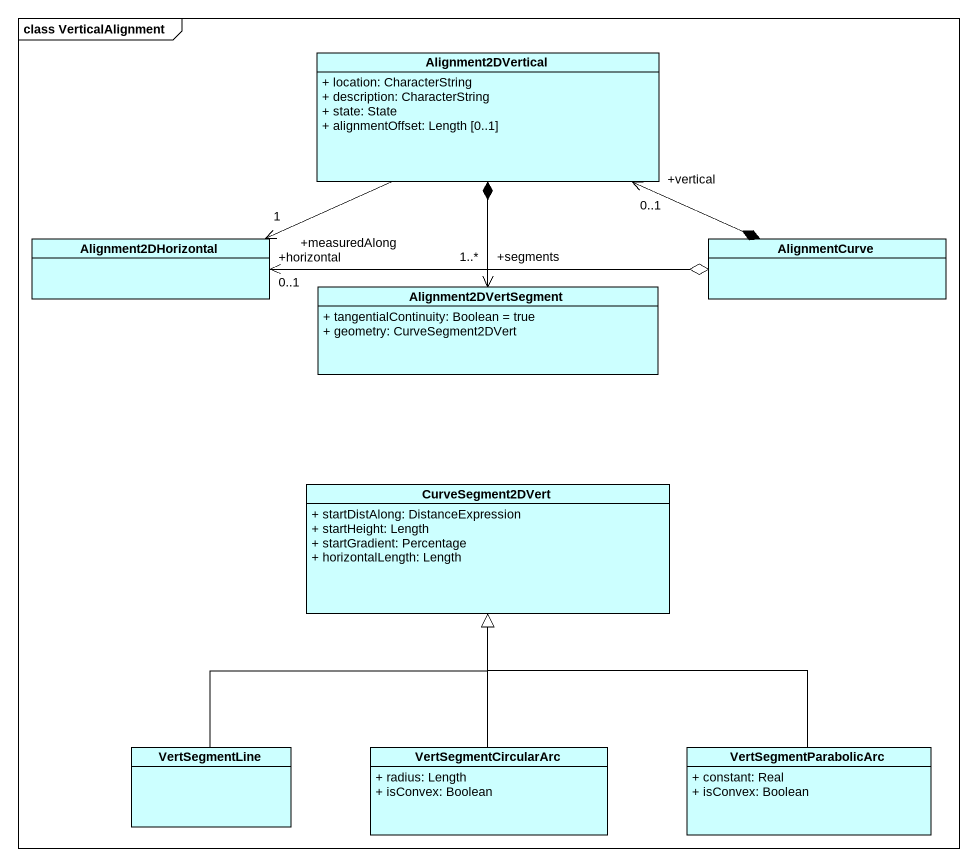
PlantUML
@startuml
mainframe class VerticalAlignment
hide circle
hide empty members
skinparam classAttributeIconSize 0
class Alignment2DVertical #CCFFFF {
  + location: CharacterString
  + description: CharacterString
  + state: State
  + alignmentOffset: Length [0..1]
}
class Alignment2DHorizontal #CCFFFF
class AlignmentCurve #CCFFFF
class Alignment2DVertSegment #CCFFFF {
  + tangentialContinuity: Boolean = true
  + geometry: CurveSegment2DVert
}
class CurveSegment2DVert #CCFFFF {
  + startDistAlong: DistanceExpression
  + startHeight: Length
  + startGradient: Percentage
  + horizontalLength: Length
}
class VertSegmentLine #CCFFFF
class VertSegmentCircularArc #CCFFFF {
  + radius: Length
  + isConvex: Boolean
}
class VertSegmentParabolicArc #CCFFFF {
  + constant: Real
  + isConvex: Boolean
}
Alignment2DVertical -left-> "+measuredAlong\n1" Alignment2DHorizontal
Alignment2DVertical "+vertical\n0..1" <-right-* AlignmentCurve
Alignment2DHorizontal "+horizontal\n0..1" <-right-o AlignmentCurve
Alignment2DVertSegment "+segments\n1..*" <-up-* Alignment2DVertical
VertSegmentLine -up-|> CurveSegment2DVert
VertSegmentCircularArc -up-|> CurveSegment2DVert
VertSegmentParabolicArc -up-|> CurveSegment2DVert
@enduml
